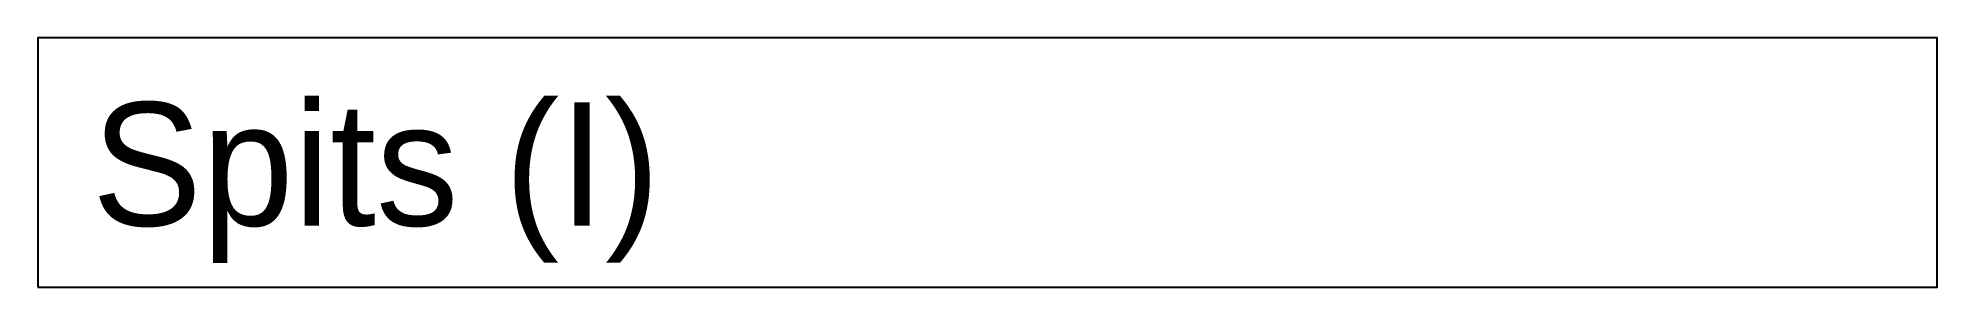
# Model space of a CAD drawing. Extents: x 0 to 38.5, y 0 to 5.
import ezdxf

# ---------------------------------------------------------------- set-up
doc = ezdxf.new("R2010")
doc.units = 0

msp = doc.modelspace()

# ---------------------------------------------------------------- linework, layer by layer
msp.add_lwpolyline([(0, 0), (38.5, 0), (38.5, 5.05), (0, 5.05)], close=True)

# ---------------------------------------------------------------- texts
msp.add_text('Spits (I)', height=2.5).set_placement((1.093, 1.244))

doc.saveas('drawing.dxf')
